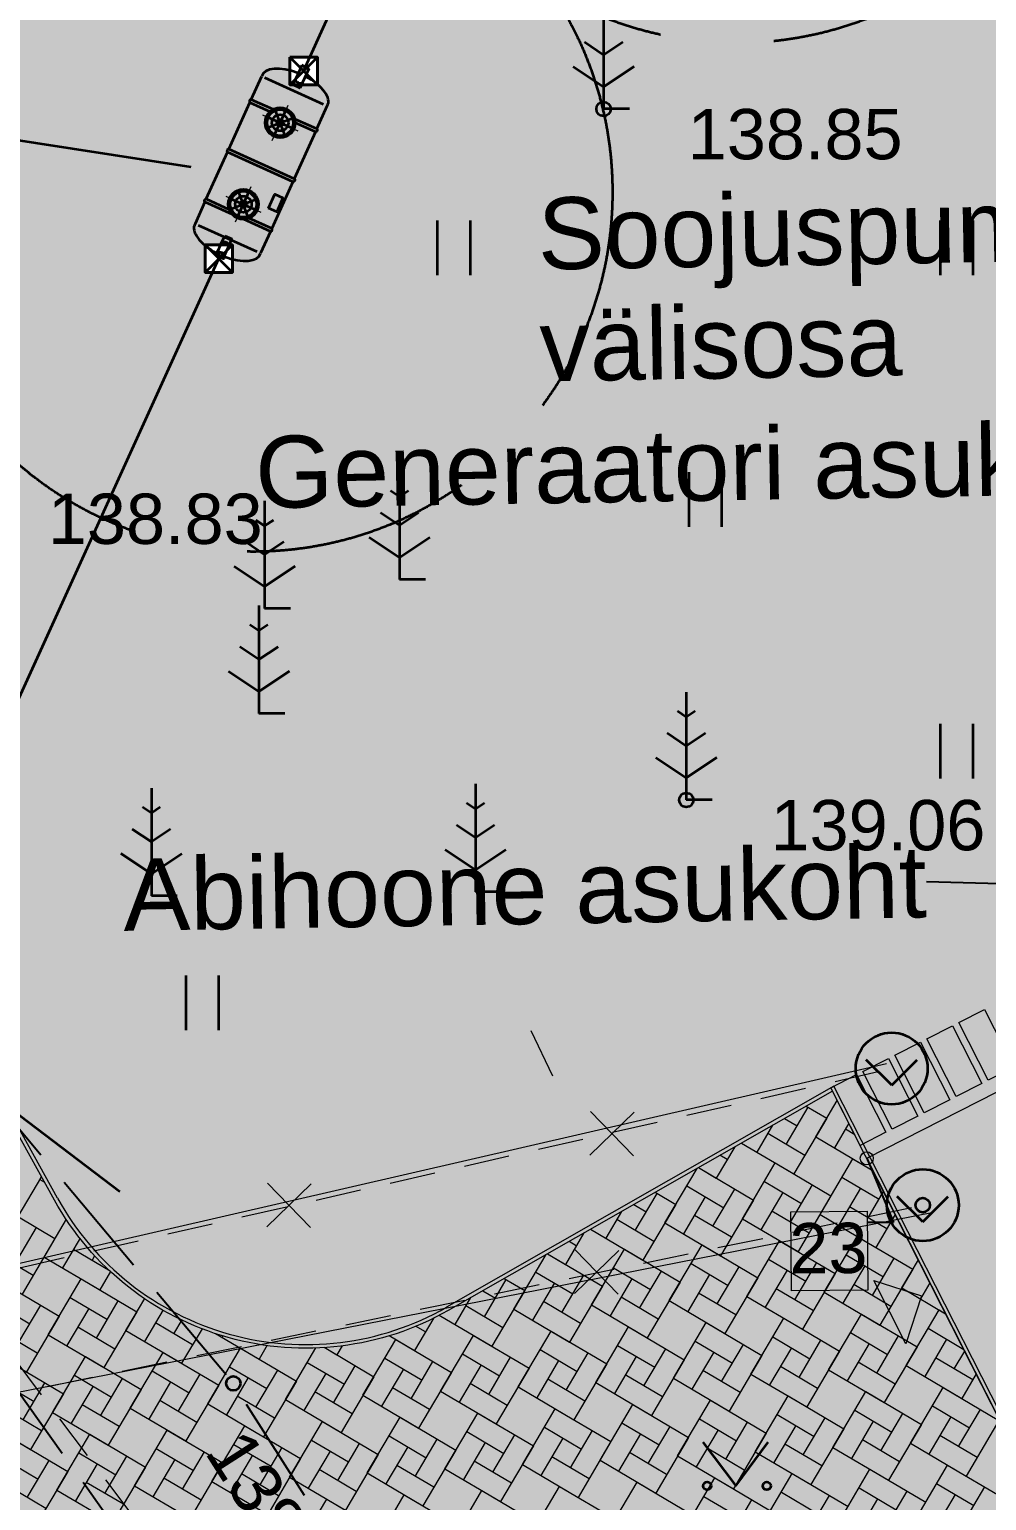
# Model space of a CAD drawing. Header units: millimetres. Extents: x 368386 to 996118, y -334862 to 250838.
# Drawn here: x 785105 to 798427, y -80723 to -60261 of the extents above; entities that cross this region are included whole.
import ezdxf

# ---------------------------------------------------------------- set-up
doc = ezdxf.new("R2010")
doc.units = ezdxf.units.MM
doc.header["$MEASUREMENT"] = 0
for name, pattern in [('CENTER2', [14287.5, 9525, -1587.5, 1587.5, -1587.5]), ('Dashed', [423.333333, 211.666667, -211.666667]), ('HIDDEN', [4762.5, 3175, -1587.5]), ('Long Dashed', [1058.333302, 634.99999, -423.333311]), ('PINNASTEE', [2000, 1500, -500]), ('Wipeout_Contour', [1000, 0, -1000])]:
    doc.linetypes.add(name, pattern=pattern)
for name, color, linetype, lineweight in [('_ASENDIPLAAN_Pen_No__1', 7, 'Continuous', 13), ('New_       asendi fill_Pen_No__1', 7, 'Continuous', 13), ('New_0_Pen_No__1', 7, 'Continuous', 13), ('New_2D Drafting - General_Pen_No__1', 7, 'Continuous', 13), ('New__ASENDIPLAAN_Pen_No__1', 7, 'Continuous', 13), ('New__ASENDIPLAAN_Pen_No__101', 252, 'Continuous', 13), ('New__ASENDIPLAAN_Pen_No__20', 1, 'Continuous', 0), ('New__PRONTEX_TEKST_Pen_No__7', 7, 'Continuous', 35), ('New_ei pindi_Pen_No__7', 7, 'Continuous', 35), ('New_HALJASTUS#1_Pen_No__7', 7, 'Continuous', 35), ('New_KANAL_ELEMENDID_Pen_No__7', 7, 'Continuous', 35), ('New_Kanal_proj1_Pen_No__1', 7, 'Continuous', 13), ('New_Kanal_proj1_Pen_No__36', 34, 'Continuous', 35), ('New_Kanal_proj1_Pen_No__7', 7, 'Continuous', 35), ('New_Kanal_proj_kinnistu_Pen_No__36', 34, 'Continuous', 35), ('New_katkend_Pen_No__7', 7, 'Continuous', 35), ('New_korgus-EH2000#1_Pen_No__1', 7, 'Continuous', 13), ('New_korgus-EH2000#1_Pen_No__7', 7, 'Continuous', 35), ('New_KTRASS_Pen_No__75', 6, 'Continuous', 20), ('New_LIKV_TORUSTIK_Pen_No__1', 7, 'Continuous', 13), ('New_likvideeritav_Pen_No__1', 7, 'Continuous', 13), ('New_PUU_Pen_No__7', 7, 'Continuous', 35), ('New_TORUMP_Pen_No__7', 7, 'Continuous', 35)]:
    doc.layers.add(name, color=color, linetype=linetype, lineweight=lineweight)
for name, color, linetype, lineweight, true_color in [('New_       asendi fill_Pen_No__149', 7, 'Continuous', 25, 0x186722), ('New__ASENDIPLAAN_Pen_No__102', 7, 'Continuous', 13, 0xcccccc), ('New_MPKAABEL_Pen_No__3', 7, 'Continuous', 18, 0xff6600), ('New_TEE#1_Pen_No__162', 7, 'Continuous', 25, 0xaaaaaa)]:
    doc.layers.add(name, color=color, linetype=linetype, lineweight=lineweight, true_color=true_color)
doc.layers.add('New_KANAL_ELEMENDID', color=7, linetype='Continuous')
doc.styles.add('GENERATED_STYLE_1', font='')
doc.styles.get('GENERATED_STYLE_1').set_extended_font_data('Arial')
doc.linetypes.add('Kanal11', pattern='A,0,[1,TRN_PP_AS-4-01_V01_Asendiplaan1.Shx,S=13.492063,R=0,X=0,Y=0],-2650,0', length=2650)
doc.linetypes.add('Ristid', pattern='A,0,[3,TRN_PP_AS-4-01_V01_Asendiplaan1.Shx,S=2000,R=0,X=0,Y=0],-2000,0', length=2000)
doc.dimstyles.new('GENERATED_STYLE__4', dxfattribs={"dimtxt": 0.18, "dimasz": 152, "dimexe": 0.18, "dimexo": 0.0625, "dimgap": 0, "dimtad": 0, "dimtih": 1, "dimtoh": 1, "dimdec": 4, "dimzin": 0, "dimdsep": 46, "dimcen": 0.09, "dimadec": 0, "dimazin": 0, "dimtfac": 1, "dimtdec": 4, "dimtmove": 0, "dimatfit": 3, "dimldrblk": 'ARROWHEAD_0', "dimfxl": 0, "dimtolj": 1, "dimtzin": 0, "dimarcsym": 0})
doc.dimstyles.new('GENERATED_STYLE__6', dxfattribs={"dimtxt": 0.18, "dimasz": 364.8, "dimexe": 0.18, "dimexo": 0.0625, "dimgap": 0, "dimtad": 0, "dimtih": 1, "dimtoh": 1, "dimdec": 4, "dimzin": 0, "dimdsep": 46, "dimcen": 0.09, "dimadec": 0, "dimazin": 0, "dimtfac": 1, "dimtdec": 4, "dimtmove": 0, "dimatfit": 3, "dimldrblk": 'ARROWHEAD_1', "dimfxl": 0, "dimtolj": 1, "dimtzin": 0, "dimarcsym": 0})

# ---------------------------------------------------------------- blocks, each defined once
blk = doc.blocks.new('*X1')
at = {"layer": 'New__ASENDIPLAAN_Pen_No__102', "color": 254, "linetype": 'Continuous', "lineweight": 13, "true_color": 0xcccccc}
for p, q in [((795639, -75769), (795944, -75252)), ((795916, -75236), (796202, -75405)), ((796050, -75663), (796348, -75157)), ((795448, -75503), (795228, -75875)), ((795616, -75407), (795791, -75511)), ((796202, -75405), (795745, -76180)), ((796510, -75474), (796308, -75816)), ((795897, -75922), (795381, -75617)), ((796050, -75663), (796825, -76121)), ((796591, -75634), (796461, -75557)), ((794922, -75803), (794665, -76239)), ((795015, -75750), (795745, -76180)), ((793949, -76862), (794397, -76102)), ((794415, -76092), (794665, -76239)), ((794415, -76092), (795181, -76544)), ((794817, -75981), (794715, -75921)), ((795029, -76803), (795486, -76027)), ((795486, -76027), (796261, -76485)), ((796109, -76743), (796566, -75968)), ((796566, -75968), (796844, -76132)), ((796832, -76108), (796825, -76121)), ((785272, -76217), (784944, -76773)), ((785249, -76256), (785272, -76217)), ((785249, -76256), (785315, -76295)), ((795334, -76286), (795851, -76591)), ((796414, -76227), (796931, -76532)), ((793538, -76968), (793843, -76451)), ((793815, -76434), (794101, -76603)), ((794512, -76498), (794207, -77014)), ((794254, -76345), (794771, -76650)), ((794618, -76908), (794923, -76392)), ((795592, -76438), (795287, -76955)), ((795698, -76849), (796003, -76332)), ((796261, -76485), (795804, -77260)), ((796672, -76379), (796367, -76896)), ((796778, -76790), (796993, -76425)), ((784686, -76620), (785461, -77078)), ((793347, -76702), (793127, -77074)), ((793515, -76606), (793691, -76709)), ((794101, -76603), (793644, -77379)), ((795181, -76544), (794724, -77319)), ((795957, -77002), (795440, -76697)), ((797037, -76942), (796520, -76637)), ((784898, -77442), (785203, -76925)), ((785309, -77336), (785619, -76810)), ((785614, -76819), (785630, -76829)), ((793796, -77120), (793280, -76815)), ((793949, -76862), (794724, -77319)), ((794876, -77061), (794360, -76756)), ((795029, -76803), (795804, -77260)), ((796109, -76743), (796884, -77201)), ((797155, -76742), (796884, -77201)), ((785461, -77078), (785004, -77853)), ((785811, -77074), (785567, -77488)), ((792822, -77001), (792564, -77438)), ((792716, -77179), (792615, -77119)), ((792915, -76948), (793644, -77379)), ((795088, -77883), (795546, -77108)), ((795546, -77108), (796321, -77565)), ((796168, -77823), (796626, -77048)), ((796626, -77048), (797401, -77506)), ((785156, -77594), (784639, -77289)), ((785309, -77336), (786084, -77793)), ((786230, -77531), (785719, -77230)), ((785978, -77382), (786017, -77316)), ((791848, -78060), (792296, -77301)), ((792314, -77291), (792564, -77438)), ((792314, -77291), (793081, -77743)), ((792928, -78001), (793386, -77226)), ((793386, -77226), (794161, -77683)), ((794008, -77942), (794466, -77167)), ((794466, -77167), (795241, -77624)), ((796473, -77307), (796990, -77612)), ((786235, -77536), (786084, -77793)), ((792153, -77544), (792670, -77849)), ((793233, -77484), (793750, -77789)), ((793597, -78048), (793902, -77531)), ((794313, -77425), (794830, -77730)), ((794677, -77988), (794982, -77472)), ((795652, -77518), (795347, -78035)), ((795393, -77366), (795910, -77671)), ((795757, -77929), (796062, -77412)), ((796732, -77459), (796427, -77976)), ((796837, -77870), (797142, -77353)), ((797401, -77506), (796943, -78281)), ((797248, -77764), (797477, -77376)), ((784745, -77700), (785520, -78158)), ((785368, -78416), (785825, -77641)), ((785825, -77641), (786600, -78098)), ((791437, -78166), (791742, -77650)), ((791714, -77633), (792001, -77802)), ((792411, -77696), (792106, -78213)), ((792517, -78107), (792822, -77590)), ((793081, -77743), (792623, -78518)), ((793491, -77637), (793186, -78154)), ((794161, -77683), (793703, -78459)), ((794571, -77578), (794267, -78094)), ((795241, -77624), (794783, -78399)), ((796321, -77565), (795863, -78340)), ((797096, -78022), (796579, -77717)), ((797638, -77693), (797507, -77917)), ((784593, -77958), (785109, -78263)), ((785673, -77899), (786190, -78204)), ((786037, -78463), (786342, -77946)), ((786448, -78357), (786710, -77913)), ((791246, -77900), (791026, -78272)), ((791414, -77804), (791590, -77908)), ((792001, -77802), (791543, -78577)), ((792776, -78259), (792259, -77954)), ((793856, -78200), (793339, -77895)), ((794008, -77942), (794783, -78399)), ((794936, -78141), (794419, -77836)), ((795088, -77883), (795863, -78340)), ((796016, -78082), (795499, -77777)), ((796168, -77823), (796943, -78281)), ((797248, -77764), (797857, -78124)), ((784957, -78522), (785262, -78005)), ((785520, -78158), (785063, -78933)), ((785931, -78052), (785626, -78568)), ((786600, -78098), (786143, -78873)), ((786965, -78070), (786706, -78509)), ((790807, -78143), (791543, -78577)), ((791696, -78319), (791179, -78014)), ((791848, -78060), (792623, -78518)), ((792928, -78001), (793703, -78459)), ((796228, -78903), (796685, -78128)), ((796685, -78128), (797460, -78586)), ((797308, -78844), (797765, -78069)), ((797765, -78069), (797857, -78124)), ((785215, -78674), (784699, -78369)), ((786295, -78615), (785779, -78310)), ((786448, -78357), (787223, -78814)), ((787375, -78556), (786859, -78251)), ((787117, -78403), (787231, -78211)), ((787507, -78333), (787223, -78814)), ((790732, -78180), (790463, -78636)), ((790616, -78378), (790478, -78297)), ((791907, -79140), (792365, -78365)), ((792365, -78365), (793140, -78823)), ((792987, -79081), (793445, -78306)), ((793445, -78306), (794220, -78764)), ((794067, -79022), (794525, -78247)), ((794525, -78247), (795300, -78704)), ((795147, -78963), (795605, -78188)), ((795605, -78188), (796380, -78645)), ((797613, -78327), (798111, -78621)), ((785368, -78416), (786143, -78873)), ((787697, -78397), (788303, -78755)), ((787798, -78431), (787786, -78450)), ((788416, -78563), (788303, -78755)), ((789456, -78571), (789383, -78696)), ((789747, -79259), (790205, -78484)), ((790111, -78428), (790463, -78636)), ((790205, -78484), (790980, -78941)), ((790827, -79200), (791285, -78425)), ((791285, -78425), (792060, -78882)), ((793292, -78564), (793809, -78869)), ((794372, -78505), (794889, -78810)), ((794737, -79068), (795042, -78552)), ((795452, -78446), (795969, -78751)), ((795817, -79009), (796122, -78493)), ((796791, -78539), (796486, -79056)), ((796532, -78387), (797049, -78692)), ((796897, -78950), (797202, -78433)), ((797871, -78480), (797566, -78997)), ((784805, -78780), (785580, -79238)), ((785427, -79496), (785885, -78721)), ((785885, -78721), (786660, -79178)), ((786507, -79437), (786965, -78662)), ((786965, -78662), (787740, -79119)), ((787587, -79377), (788045, -78602)), ((788045, -78602), (788820, -79060)), ((788667, -79318), (789091, -78600)), ((789206, -78591), (789383, -78696)), ((789206, -78591), (789900, -79001)), ((790052, -78742), (790569, -79047)), ((791132, -78683), (791649, -78988)), ((791497, -79246), (791801, -78730)), ((792471, -78776), (792166, -79293)), ((792212, -78624), (792729, -78929)), ((792577, -79187), (792882, -78670)), ((793551, -78717), (793246, -79234)), ((793657, -79128), (793962, -78611)), ((794220, -78764), (793762, -79539)), ((794631, -78658), (794326, -79174)), ((795300, -78704), (794843, -79479)), ((795711, -78598), (795406, -79115)), ((796380, -78645), (795923, -79420)), ((797460, -78586), (797003, -79361)), ((798235, -79043), (797718, -78738)), ((797977, -78891), (798122, -78644)), ((785732, -78979), (786249, -79284)), ((786812, -78920), (787329, -79225)), ((787176, -79483), (787481, -78967)), ((787892, -78861), (788409, -79166)), ((788256, -79424), (788561, -78907)), ((789231, -78954), (788926, -79471)), ((788972, -78801), (789489, -79106)), ((789336, -79365), (789641, -78848)), ((790311, -78895), (790006, -79411)), ((790416, -79306), (790721, -78789)), ((790980, -78941), (790522, -79716)), ((791391, -78835), (791086, -79352)), ((792060, -78882), (791602, -79657)), ((793140, -78823), (792682, -79598)), ((793915, -79280), (793398, -78975)), ((794995, -79221), (794478, -78916)), ((795147, -78963), (795923, -79420)), ((796075, -79162), (795558, -78857)), ((796228, -78903), (797003, -79361)), ((797155, -79102), (796638, -78797)), ((797308, -78844), (798083, -79302)), ((798283, -78961), (798083, -79302)), ((784652, -79038), (785169, -79343)), ((785016, -79602), (785321, -79085)), ((785990, -79132), (785685, -79648)), ((786096, -79543), (786401, -79026)), ((786660, -79178), (786202, -79953)), ((787070, -79072), (786766, -79589)), ((787740, -79119), (787282, -79894)), ((788151, -79013), (787846, -79530)), ((788820, -79060), (788362, -79835)), ((789900, -79001), (789442, -79776)), ((790675, -79458), (790158, -79153)), ((791755, -79399), (791238, -79094)), ((791907, -79140), (792682, -79598)), ((792835, -79339), (792318, -79035)), ((792987, -79081), (793762, -79539)), ((794067, -79022), (794843, -79479)), ((797367, -79924), (797824, -79149)), ((797824, -79149), (798599, -79607)), ((785580, -79238), (785122, -80013)), ((786355, -79695), (785838, -79390)), ((787435, -79636), (786918, -79331)), ((787587, -79377), (788362, -79835)), ((788515, -79577), (787998, -79272)), ((788667, -79318), (789442, -79776)), ((789595, -79517), (789078, -79212)), ((789747, -79259), (790522, -79716)), ((790827, -79200), (791602, -79657)), ((793047, -80161), (793504, -79386)), ((793504, -79386), (794279, -79844)), ((794127, -80102), (794584, -79327)), ((794584, -79327), (795359, -79784)), ((795207, -80043), (795664, -79268)), ((795664, -79268), (796439, -79725)), ((796287, -79983), (796744, -79208)), ((796744, -79208), (797519, -79666)), ((784347, -79555), (785122, -80013)), ((785275, -79754), (784758, -79449)), ((785427, -79496), (786202, -79953)), ((786507, -79437), (787282, -79894)), ((789807, -80339), (790264, -79564)), ((790264, -79564), (791039, -80021)), ((790887, -80280), (791344, -79505)), ((791344, -79505), (792119, -79962)), ((791967, -80220), (792424, -79445)), ((792424, -79445), (793199, -79903)), ((794432, -79585), (794948, -79890)), ((795512, -79526), (796028, -79831)), ((795876, -80089), (796181, -79573)), ((796592, -79467), (797108, -79772)), ((796956, -80030), (797261, -79513)), ((797930, -79560), (797625, -80077)), ((797672, -79407), (798188, -79712)), ((798036, -79971), (798341, -79454)), ((785486, -80576), (785944, -79801)), ((785944, -79801), (786719, -80258)), ((786566, -80517), (787024, -79742)), ((787024, -79742), (787799, -80199)), ((787646, -80457), (788104, -79682)), ((788104, -79682), (788879, -80140)), ((788726, -80398), (789184, -79623)), ((789184, -79623), (789959, -80081)), ((791192, -79763), (791708, -80068)), ((792272, -79704), (792788, -80009)), ((792636, -80267), (792941, -79750)), ((793610, -79797), (793305, -80314)), ((793352, -79644), (793868, -79949)), ((793716, -80208), (794021, -79691)), ((794690, -79738), (794385, -80254)), ((794796, -80149), (795101, -79632)), ((795359, -79784), (794902, -80559)), ((795770, -79678), (795465, -80195)), ((796439, -79725), (795982, -80500)), ((796850, -79619), (796545, -80136)), ((797519, -79666), (797062, -80441)), ((798599, -79607), (798142, -80382)), ((784864, -79860), (785639, -80318)), ((786871, -80000), (787388, -80305)), ((787951, -79941), (788468, -80246)), ((788316, -80504), (788621, -79987)), ((789031, -79881), (789548, -80186)), ((789396, -80445), (789701, -79928)), ((790370, -79975), (790065, -80491)), ((790111, -79822), (790628, -80127)), ((790476, -80386), (790781, -79869)), ((791450, -79915), (791145, -80432)), ((791556, -80326), (791861, -79810)), ((792119, -79962), (791662, -80737)), ((792530, -79856), (792225, -80373)), ((793199, -79903), (792742, -80678)), ((794279, -79844), (793822, -80619)), ((795054, -80301), (794538, -79996)), ((796134, -80242), (795618, -79937)), ((796287, -79983), (797062, -80441)), ((797214, -80182), (796698, -79878)), ((797367, -79924), (798142, -80382)), ((798294, -80123), (797778, -79818)), ((784711, -80119), (785228, -80423)), ((785076, -80682), (785380, -80165)), ((786050, -80212), (785745, -80728)), ((785791, -80059), (786308, -80364)), ((786156, -80623), (786461, -80106)), ((787130, -80152), (786825, -80669)), ((787236, -80563), (787541, -80047)), ((787799, -80199), (787341, -80974)), ((788210, -80093), (787905, -80610)), ((788879, -80140), (788422, -80915)), ((789290, -80034), (788985, -80551)), ((789959, -80081), (789502, -80856)), ((791039, -80021), (790582, -80796)), ((791814, -80479), (791297, -80174)), ((792894, -80420), (792377, -80115)), ((793047, -80161), (793822, -80619)), ((793974, -80360), (793457, -80055)), ((794127, -80102), (794902, -80559)), ((795207, -80043), (795982, -80500)), ((785639, -80318), (785181, -81093)), ((786719, -80258), (786261, -81033)), ((787494, -80716), (786977, -80411)), ((788574, -80657), (788057, -80352)), ((788726, -80398), (789502, -80856)), ((789654, -80597), (789137, -80292)), ((789807, -80339), (790582, -80796)), ((790734, -80538), (790217, -80233)), ((790887, -80280), (791662, -80737)), ((791967, -80220), (792742, -80678)), ((794186, -81182), (794643, -80407)), ((794643, -80407), (795418, -80864)), ((795266, -81123), (795723, -80348)), ((795723, -80348), (796499, -80805)), ((796346, -81063), (796803, -80288)), ((796803, -80288), (797579, -80746)), ((797426, -81004), (797884, -80229)), ((797884, -80229), (798659, -80687)), ((785334, -80834), (784817, -80529)), ((785486, -80576), (786261, -81033)), ((786414, -80775), (785897, -80470)), ((786566, -80517), (787341, -80974)), ((787646, -80457), (788422, -80915)), ((790946, -81360), (791403, -80585)), ((791403, -80585), (792178, -81042)), ((792026, -81300), (792483, -80525)), ((792483, -80525), (793258, -80983)), ((793106, -81241), (793563, -80466)), ((793563, -80466), (794338, -80924)), ((795571, -80606), (796088, -80911)), ((796651, -80547), (797168, -80852)), ((797015, -81110), (797320, -80593)), ((797731, -80487), (798248, -80792)), ((798095, -81051), (798400, -80534)), ((788786, -81478), (789243, -80703)), ((789243, -80703), (790018, -81161)), ((789866, -81419), (790323, -80644)), ((790323, -80644), (791098, -81101)), ((794491, -80665), (795008, -80970)), ((794855, -81229), (795160, -80712)), ((795935, -81169), (796240, -80653)), ((796909, -80699), (796604, -81216)), ((797989, -80640), (797684, -81157))]:
    blk.add_line(p, q, dxfattribs=at)
blk = doc.blocks.new('ARROWHEAD_0')
at = {"color": 0, "linetype": 'Continuous', "lineweight": 0}
for p, q in [((0, 0), (-1, 0)), ((0, -0.5), (0, 0.5))]:
    blk.add_line(p, q, dxfattribs=at)
blk = doc.blocks.new('ARROWHEAD_1')
at = {"color": 0, "linetype": 'Continuous', "lineweight": 0}
blk.add_line((0, 0), (-1, 0), dxfattribs=at)
blk.add_circle((0, 0), 0.25, dxfattribs=at)

msp = doc.modelspace()

# ---------------------------------------------------------------- hatches: boundary and pattern name
at = {"layer": 'New_       asendi fill_Pen_No__149', "linetype": 'Continuous', "lineweight": 0, "true_color": 0x061908}
h = msp.add_hatch(color=98, dxfattribs=at)
h.paths.add_polyline_path([(802345.63, -38322.05), (677945.63, -100972.05), (697685.63, -113562.05), (725141.88, -157386.04), (747105.63, -214022.05), (773035.63, -233162.05), (849485.63, -225922.05), (847735.63, -145332.05)])
h.paths.add_polyline_path([(757638.71, -147399.28, -0.00065641), (757597.25, -147430.15)], flags=0)
h.paths.add_polyline_path([(781623.18, -112523.26, 0.05995559), (781750.4, -112778.31, 0.78516634), (783932.82, -111999.14, 0.05995559), (783869.75, -111721.19, 1)], flags=0)
at = {"layer": 'New__ASENDIPLAAN_Pen_No__101', "linetype": 'Continuous', "lineweight": 13}
msp.add_hatch(color=252, dxfattribs=at).paths.add_polyline_path([(800908.2, -73851.76), (803925.9, -79784.37), (799775.93, -81895.31), (796758.23, -75962.71)])
at = {"layer": 'New__ASENDIPLAAN_Pen_No__20', "linetype": 'Continuous', "lineweight": 0, "true_color": 0xd91a1a}
msp.add_hatch(color=22, dxfattribs=at).paths.add_polyline_path([(796855.44, -77660.06), (797522.25, -77877.23), (797305.09, -78544.05)])
at = {"layer": 'New__PRONTEX_TEKST_Pen_No__7', "linetype": 'Continuous', "lineweight": 35}
for points in [[(787375.85, -62051.7), (788098.09, -62289.39), (787337.8, -62298.79)], [(786437.63, -76326.91), (786959.81, -76879.59), (786286.61, -76526.14)]]:
    msp.add_hatch(color=7, dxfattribs=at).paths.add_polyline_path(points)

# ---------------------------------------------------------------- linework, layer by layer
at = {"layer": '_ASENDIPLAAN_Pen_No__1', "color": 7, "linetype": 'Continuous', "lineweight": 13, "flags": 128}
msp.add_lwpolyline([(795701.77, -76705.13), (796764.13, -76696.58), (796772.99, -77796.54), (795710.62, -77805.1)], close=True, dxfattribs=at)
at = {"layer": 'New_       asendi fill_Pen_No__1', "color": 7, "linetype": 'Continuous', "lineweight": 13, "flags": 128}
for points in [[(798397.55, -73891.95), (798805.67, -74694.28), (798449.14, -74875.64), (798041.03, -74073.31)], [(797951.9, -74118.65), (798360.01, -74920.98), (798003.49, -75102.33), (797595.37, -74300)], [(797506.24, -74345.34), (797914.35, -75147.67), (797557.83, -75329.02), (797149.71, -74526.69)], [(797060.58, -74572.03), (797468.7, -75374.36), (797112.17, -75555.71), (796704.05, -74753.38)], [(796614.92, -74798.72), (797023.04, -75601.05), (796666.51, -75782.4), (796258.39, -74980.07)]]:
    msp.add_lwpolyline(points, close=True, dxfattribs=at)
at = {"layer": 'New_2D Drafting - General_Pen_No__1', "color": 7, "linetype": 'Continuous', "lineweight": 13}
for p, q in [((792391.16, -74821.32), (792088.62, -74190.08)), ((785496.51, -76518.77), (784334.89, -74422.77)), ((796302.96, -74957.4), (790908.84, -78034.93)), ((797845.57, -77990.07), (796302.96, -74957.4)), ((800375.45, -82968.9), (797845.57, -77990.07))]:
    msp.add_line(p, q, dxfattribs=at)
msp.add_arc((788951.4, -74604.05), 3950, 208.995488, 299.706203, dxfattribs=at)
at = {"layer": 'New__ASENDIPLAAN_Pen_No__1', "color": 7, "linetype": 'Continuous', "lineweight": 13, "flags": 128}
for points in [[(800908.2, -73851.76), (803925.9, -79784.37), (799775.93, -81895.31), (796758.23, -75962.71)], [(796855.44, -77660.06), (797522.25, -77877.23), (797305.09, -78544.05)]]:
    msp.add_lwpolyline(points, close=True, dxfattribs=at)
msp.add_lwpolyline([(781155.34, -76138.33, -0.23717561), (781233.18, -78831.74), (779484.98, -82575.64), (781568.63, -83548.59), (782493.76, -83979.64), (787931.25, -86523.11), (786286.87, -90052.38), (787149.87, -90454.48), (800310.37, -82945.97), (797801, -78012.73), (796282.18, -75026.83), (790933.61, -78078.36, -0.41785139), (785452.77, -76543.01), (784291.15, -74447)], format="xyb", close=True, dxfattribs=at)
at = {"layer": 'New__PRONTEX_TEKST_Pen_No__7', "color": 7, "linetype": 'Continuous', "lineweight": 35}
for p, q in [((787356.82, -62175.24), (781064.16, -61206.22)), ((786362.12, -76426.53), (774261.81, -67254.22))]:
    msp.add_line(p, q, dxfattribs=at)
at = {"layer": 'New_ei pindi_Pen_No__7', "color": 7, "linetype": 'HIDDEN', "lineweight": 35}
msp.add_arc((794955.13, -55445.46), 5000, 221.306317, 311.306959, dxfattribs=at)
at = {"layer": 'New_HALJASTUS#1_Pen_No__7', "color": 7, "linetype": 'Continuous', "lineweight": 35}
for p, q in [((790782.1, -62919.49), (790782.1, -63680.61)), ((791237.15, -62919.49), (791237.15, -63680.61)), ((797782.1, -62919.49), (797782.1, -63680.61)), ((798237.15, -62919.49), (798237.15, -63680.61)), ((794282.1, -66419.49), (794282.1, -67180.61)), ((794737.15, -66419.49), (794737.15, -67180.61)), ((797782.1, -69919.49), (797782.1, -70680.61)), ((798237.15, -69919.49), (798237.15, -70680.61)), ((787282.1, -73419.49), (787282.1, -74180.61)), ((787737.15, -73419.49), (787737.15, -74180.61)), ((794475.47, -79912.43), (794938.88, -80519.13)), ((794938.88, -80519.13), (795384.46, -79912.43))]:
    msp.add_line(p, q, dxfattribs=at)
for centre in [(794537.86, -80519.13), (795366.64, -80519.13)]:
    msp.add_circle(centre, 55.01, dxfattribs=at)
at = {"layer": 'New_Kanal_proj1_Pen_No__1', "color": 7, "linetype": 'CENTER2', "lineweight": 13}
for p, q in [((788484.27, -61803.44), (788705.89, -61312.95)), ((788349.84, -61447.39), (788840.33, -61669)), ((787837.52, -62581.29), (788328, -62802.91)), ((787971.95, -62937.34), (788193.57, -62446.86))]:
    msp.add_line(p, q, dxfattribs=at)
at = {"layer": 'New_Kanal_proj1_Pen_No__36', "color": 34, "linetype": 'Kanal11', "lineweight": 35}
for p, q in [((788508.7, -61749.39), (788681.47, -61367.01)), ((788403.89, -61471.81), (788786.27, -61644.58)), ((788425.05, -61622.4), (788765.11, -61494)), ((788659.28, -61728.22), (788530.88, -61388.17)), ((787891.57, -62605.72), (788273.95, -62778.48)), ((787996.38, -62883.29), (788169.14, -62500.91)), ((788146.96, -62862.13), (788018.56, -62522.07)), ((787912.73, -62756.3), (788252.79, -62627.9))]:
    msp.add_line(p, q, dxfattribs=at)
for centre, radius in [((788595.08, -61558.2), 209.8), ((788595.08, -61558.2), 181.74), ((788595.08, -61558.2), 113.92), ((788595.08, -61558.2), 46.11), ((788082.76, -62692.1), 209.8), ((788082.76, -62692.1), 181.74), ((788082.76, -62692.1), 113.92), ((788082.76, -62692.1), 46.11)]:
    msp.add_circle(centre, radius, dxfattribs=at)
at = {"layer": 'New_Kanal_proj1_Pen_No__7', "color": 7, "linetype": 'Kanal11', "lineweight": 35}
for p, q in [((788193.05, -61233.64), (788338.09, -60912.64)), ((788174.53, -61274.65), (788451.9, -61399.97)), ((788193.05, -61233.64), (788498.82, -61371.79)), ((789104.36, -61645.38), (789249.39, -61324.38)), ((789104.36, -61645.38), (788798.6, -61507.23)), ((789085.83, -61686.39), (788804.88, -61559.45)), ((788772.87, -62379.06), (787861.56, -61967.31)), ((788791.39, -62338.05), (787880.09, -61926.31)), ((787548.51, -62660.18), (787411.67, -62963.06)), ((787548.54, -62660.19), (787924.82, -62830.2)), ((787567.04, -62619.17), (787885.29, -62762.96)), ((788459.82, -63071.92), (788083.51, -62901.9)), ((788478.34, -63030.91), (788160.1, -62887.13)), ((788459.82, -63071.92), (788322.97, -63374.81))]:
    msp.add_line(p, q, dxfattribs=at)
for points in [[(787880.09, -61926.31), (788174.53, -61274.65)], [(789085.83, -61686.39), (788791.39, -62338.05)], [(787567.04, -62619.17), (787861.56, -61967.31)], [(788772.87, -62379.06), (788478.34, -63030.91)]]:
    msp.add_lwpolyline(points, dxfattribs=at)
for points in [[(788193.05, -61233.64, 0.13988915), (788187.51, -61232.82, 0.10711811), (788180.68, -61235.28, 0.07981249), (788174.91, -61240.31, 0.06745904), (788170.12, -61247.97, 0.06745904), (788167.54, -61256.62, 0.07981249), (788167.57, -61264.27, 0.10711811), (788170.25, -61271.02, 0.13988915), (788174.53, -61274.65)], [(789104.36, -61645.38, -0.13988915), (789108.64, -61649, -0.10711811), (789111.31, -61655.75, -0.07981249), (789111.34, -61663.4, -0.06745904), (789108.76, -61672.06, -0.06745904), (789103.97, -61679.72, -0.07981249), (789098.21, -61684.75, -0.10711811), (789091.37, -61687.21, -0.13988915), (789085.83, -61686.39)], [(787880.09, -61926.31, 0.13988915), (787874.55, -61925.49, 0.10711811), (787867.71, -61927.94, 0.07981249), (787861.95, -61932.98, 0.06745904), (787857.16, -61940.63, 0.06745904), (787854.58, -61949.29, 0.07981249), (787854.61, -61956.94, 0.10711811), (787857.29, -61963.69, 0.13988915), (787861.56, -61967.31)], [(788791.39, -62338.05, -0.13988915), (788795.67, -62341.67, -0.10711811), (788798.35, -62348.42, -0.07981249), (788798.38, -62356.07, -0.06745904), (788795.8, -62364.73, -0.06745904), (788791.01, -62372.39, -0.07981249), (788785.24, -62377.42, -0.10711811), (788778.41, -62379.88, -0.13988915), (788772.87, -62379.06)], [(787548.51, -62660.18, -0.13988915), (787544.24, -62656.56, -0.10711811), (787541.56, -62649.81, -0.07981249), (787541.53, -62642.16, -0.06745904), (787544.11, -62633.5, -0.06745904), (787548.9, -62625.84, -0.07981249), (787554.66, -62620.81, -0.10711811), (787561.5, -62618.35, -0.13988915), (787567.04, -62619.17)], [(788459.82, -63071.92, 0.13988915), (788465.36, -63072.74, 0.10711811), (788472.2, -63070.28, 0.07981249), (788477.96, -63065.25, 0.06745904), (788482.75, -63057.6, 0.06745904), (788485.33, -63048.94, 0.07981249), (788485.3, -63041.29, 0.10711811), (788482.62, -63034.54, 0.13988915), (788478.34, -63030.91)]]:
    msp.add_lwpolyline(points, format="xyb", dxfattribs=at)
msp.add_lwpolyline([(788433.92, -62744.52), (788520.38, -62553.15), (788633.12, -62604.08), (788546.65, -62795.46)], close=True, dxfattribs=at)
at = {"layer": 'New_katkend_Pen_No__7', "color": 7, "linetype": 'Dashed', "lineweight": 35}
msp.add_line((787823.34, -63132.69), (787826.51, -63130.41), dxfattribs=at)
at = {"layer": 'New_korgus-EH2000#1_Pen_No__7', "color": 7, "linetype": 'Continuous', "lineweight": 35}
for centre in [(793095.63, -61367.05), (794247.63, -70978.05), (797538.63, -76614.05), (787942.63, -79094.05)]:
    msp.add_circle(centre, 100, dxfattribs=at)
at = {"layer": 'New_KTRASS_Pen_No__75', "color": 6, "linetype": 'Long Dashed', "lineweight": 20, "flags": 128}
for points in [[(781913.19, -78182.8), (780179.63, -80209.05), (781913.19, -78182.8), (797105.63, -74713.05)], [(780179.63, -80209.05), (797538.63, -76614.05)]]:
    msp.add_lwpolyline(points, dxfattribs=at)
at = {"layer": 'New_LIKV_TORUSTIK_Pen_No__1', "color": 7, "linetype": 'Ristid', "lineweight": 13}
for points in [[(773450.74, -87083.4), (780279.64, -80082.04), (781985.66, -78107.09), (797035.92, -74643.42)], [(797685.99, -76715.2), (780221.76, -80148.58)]]:
    msp.add_lwpolyline(points, dxfattribs=at)
at = {"layer": 'New_likvideeritav_Pen_No__1', "color": 7, "linetype": 'Continuous', "lineweight": 13, "flags": 128}
for points in [[(793522.4, -75319.01), (792905.82, -75916.91)], [(793513.06, -75926.25), (792915.16, -75309.67)], [(789027.43, -76317.89), (788410.85, -76915.79)], [(789018.1, -76925.13), (788420.19, -76308.55)], [(793308.36, -77245.42), (792691.77, -77843.33)], [(793299.02, -77852.67), (792701.11, -77236.08)]]:
    msp.add_lwpolyline(points, dxfattribs=at)
at = {"layer": 'New_PUU_Pen_No__7', "color": 7, "linetype": 'Continuous', "lineweight": 35}
for p, q in [((793095.63, -59867.05), (793095.63, -61367.05)), ((793095.63, -60617.05), (792829.02, -60439.31)), ((793362.24, -60439.31), (793095.63, -60617.05)), ((792671.36, -60777.7), (793095.63, -61060.55)), ((793095.63, -61060.55), (793519.89, -60777.7)), ((793455.63, -61367.05), (793095.63, -61367.05)), ((790255.63, -66412.05), (790255.63, -67912.05)), ((790255.63, -66762.05), (790131.21, -66679.11)), ((790380.04, -66679.11), (790255.63, -66762.05)), ((788378.63, -66817.05), (788378.63, -68317.05)), ((788378.63, -67167.05), (788254.21, -67084.11)), ((788503.04, -67084.11), (788378.63, -67167.05)), ((790255.63, -67162.05), (789989.02, -66984.31)), ((790522.24, -66984.31), (790255.63, -67162.05)), ((788378.63, -67567.05), (788112.02, -67389.31)), ((788645.24, -67389.31), (788378.63, -67567.05)), ((789831.36, -67322.7), (790255.63, -67605.55)), ((790255.63, -67605.55), (790679.89, -67322.7)), ((787954.36, -67727.7), (788378.63, -68010.55)), ((788378.63, -68010.55), (788802.89, -67727.7)), ((790615.63, -67912.05), (790255.63, -67912.05)), ((788298.63, -68275.05), (788298.63, -69775.05)), ((788738.63, -68317.05), (788378.63, -68317.05)), ((788298.63, -68625.05), (788174.21, -68542.11)), ((788423.04, -68542.11), (788298.63, -68625.05)), ((788298.63, -69025.05), (788032.02, -68847.31)), ((788565.24, -68847.31), (788298.63, -69025.05)), ((787874.36, -69185.7), (788298.63, -69468.55)), ((788298.63, -69468.55), (788722.89, -69185.7)), ((794247.63, -69478.05), (794247.63, -70978.05)), ((788658.63, -69775.05), (788298.63, -69775.05)), ((794247.63, -69828.05), (794123.21, -69745.11)), ((794372.04, -69745.11), (794247.63, -69828.05)), ((794247.63, -70228.05), (793981.02, -70050.31)), ((794514.24, -70050.31), (794247.63, -70228.05)), ((793823.36, -70388.7), (794247.63, -70671.55)), ((794247.63, -70671.55), (794671.89, -70388.7)), ((791313.63, -70756.05), (791313.63, -72256.05)), ((786802.63, -70812.05), (786802.63, -72312.05)), ((794607.63, -70978.05), (794247.63, -70978.05)), ((786802.63, -71162.05), (786678.21, -71079.11)), ((786927.04, -71079.11), (786802.63, -71162.05)), ((791313.63, -71106.05), (791189.21, -71023.11)), ((791438.04, -71023.11), (791313.63, -71106.05)), ((786802.63, -71562.05), (786536.02, -71384.31)), ((787069.24, -71384.31), (786802.63, -71562.05)), ((791313.63, -71506.05), (791047.02, -71328.31)), ((791580.24, -71328.31), (791313.63, -71506.05)), ((786378.36, -71722.7), (786802.63, -72005.55)), ((786802.63, -72005.55), (787226.89, -71722.7)), ((790889.36, -71666.7), (791313.63, -71949.55)), ((791313.63, -71949.55), (791737.89, -71666.7)), ((787162.63, -72312.05), (786802.63, -72312.05)), ((791673.63, -72256.05), (791313.63, -72256.05))]:
    msp.add_line(p, q, dxfattribs=at)
at = {"layer": 'New_TORUMP_Pen_No__7', "color": 7, "linetype": 'Continuous', "lineweight": 35}
for p, q in [((797105.63, -74945.89), (796750.63, -74590.89)), ((797105.63, -74945.89), (797460.63, -74590.89)), ((797538.63, -76846.89), (797183.63, -76491.89)), ((797538.63, -76846.89), (797893.63, -76491.89))]:
    msp.add_line(p, q, dxfattribs=at)
for centre in [(797105.63, -74713.05), (797538.63, -76614.05)]:
    msp.add_circle(centre, 500, dxfattribs=at)

# ---------------------------------------------------------------- block references
at = {"layer": 'New__ASENDIPLAAN_Pen_No__102', "color": 254, "linetype": 'Continuous', "lineweight": 13, "true_color": 0xcccccc}
msp.add_blockref('*X1', (0, 0), dxfattribs=at)

# ---------------------------------------------------------------- texts
at = {"layer": '_ASENDIPLAAN_Pen_No__1', "color": 7, "linetype": 'Continuous', "lineweight": 13, "insert": (796765.42, -76856.57), "char_height": 700, "attachment_point": 3, "rotation": 0.461195, "style": 'GENERATED_STYLE_1'}
msp.add_mtext('\\A1;{\\pqr;\\fArial|b0|i0|c0|p34;2\\fArial|b0|i0|c0|p34;3}', dxfattribs=at)
at = {"layer": 'New_0_Pen_No__1', "color": 7, "linetype": 'Continuous', "lineweight": 13, "insert": (792191.9, -63886.63), "char_height": 1000, "width": 8625.9968, "attachment_point": 4, "rotation": 0.965433, "line_spacing_factor": 0.93321, "style": 'GENERATED_STYLE_1'}
msp.add_mtext('\\A1;{\\pql;\\fArial|b0|i0|c0|p34;Soojuspumba välisosa}', dxfattribs=at)
at = {"layer": 'New__ASENDIPLAAN_Pen_No__1', "color": 7, "linetype": 'Continuous', "lineweight": 13, "char_height": 1000, "attachment_point": 6, "rotation": 0.965433, "style": 'GENERATED_STYLE_1'}
for s, insert in [('\\A1;{\\pqr;\\fArial|b0|i0|c0|p34;Generaatori\\fArial|b0|i0|c0|p34; asukoht}', (800901.93, -66213.81)), ('\\A1;{\\pqr;\\fArial|b0|i0|c0|p34;A\\fArial|b0|i0|c0|p34;bihoone asukoht}', (797592.15, -72118.11))]:
    msp.add_mtext(s, dxfattribs=dict(at, insert=insert))
at = {"layer": 'New_korgus-EH2000#1_Pen_No__1', "color": 7, "linetype": 'Continuous', "lineweight": 13, "char_height": 700, "attachment_point": 1, "style": 'GENERATED_STYLE_1'}
for s, insert in [('\\A1;{\\pql;\\fArial|b0|i0|c0|p34; 138.85 }', (793995.63, -61367.05)), ('\\A1;{\\pql;\\fArial|b0|i0|c0|p34; 138.83 }', (785089.63, -66717.05)), ('\\A1;{\\pql;\\fArial|b0|i0|c0|p34; 139.06 }', (795147.63, -70978.05))]:
    msp.add_mtext(s, dxfattribs=dict(at, insert=insert))
at = {"layer": 'New_korgus-EH2000#1_Pen_No__1', "color": 7, "linetype": 'Continuous', "lineweight": 13, "insert": (787976.8, -79440.21), "char_height": 700, "attachment_point": 1, "rotation": 302.59833, "style": 'GENERATED_STYLE_1'}
msp.add_mtext('\\A1;{\\pql;\\fArial|b0|i0|c0|p34; 138.62 }', dxfattribs=at)

# ---------------------------------------------------------------- leaders
at = {"layer": '_ASENDIPLAAN_Pen_No__1', "color": 7, "linetype": 'Continuous', "lineweight": 13, "annotation_type": 0, "has_hookline": 1, "hookline_direction": 1, "text_width": 1013.6, "horizontal_direction": (0.999968, 0.008049, 0)}
msp.add_leader([(796758.23, -75962.71), (797130.21, -76853.64), (796765.42, -76856.57)], dimstyle='GENERATED_STYLE__6', dxfattribs=at)
at = {"layer": 'New_0_Pen_No__1', "color": 7, "linetype": 'Continuous', "lineweight": 13, "annotation_type": 0, "has_hookline": 1, "hookline_direction": 1, "text_width": 8411, "horizontal_direction": (0.999858, 0.016849, 0)}
msp.add_leader([(803011.05, -76221.32), (802801.01, -63757.12), (800816.67, -63741.29)], dimstyle='GENERATED_STYLE__4', dxfattribs=at)
at = {"layer": 'New__ASENDIPLAAN_Pen_No__1', "color": 7, "linetype": 'Continuous', "lineweight": 13, "annotation_type": 0, "has_hookline": 1, "hookline_direction": 1, "horizontal_direction": (0.999858, 0.016849, 0)}
for points, text_width in [([(802023.11, -73396.84), (801902.61, -66245.87), (800901.93, -66213.81)], 12562), ([(798914.27, -75804.12), (798782.99, -72147.31), (797592.15, -72118.11)], 11164.61)]:
    msp.add_leader(points, dimstyle='GENERATED_STYLE__4', dxfattribs=dict(at, text_width=text_width))

# ---------------------------------------------------------------- next in the draw order: wipeouts: each hides what was drawn before it
at = {"color": 254, "linetype": 'Wipeout_Contour', "lineweight": 0, "ltscale": 3165055.026214779}
msp.add_wipeout([(788729.57, -60648.06), (788729.57, -61031.52), (789113.03, -61031.52), (789113.03, -60648.06)], dxfattribs=at).dxf.layer = 'New_KANAL_ELEMENDID'
at = {"color": 254, "linetype": 'Wipeout_Contour', "lineweight": 0, "ltscale": 3161167.988019905}
msp.add_wipeout([(787549.14, -63256.89), (787549.14, -63640.35), (787932.6, -63640.35), (787932.6, -63256.89)], dxfattribs=at).dxf.layer = 'New_KANAL_ELEMENDID'

# ---------------------------------------------------------------- next in the draw order: linework, layer by layer
at = {"layer": 'New_ei pindi_Pen_No__7', "color": 7, "linetype": 'HIDDEN', "lineweight": 35}
for centre, radius in [((804441.04, -44567.67), 50000), ((788219.45, -62524.68), 5000)]:
    msp.add_circle(centre, radius, dxfattribs=at)
at = {"layer": 'New_KANAL_ELEMENDID_Pen_No__7', "color": 7, "linetype": 'Continuous', "lineweight": 35}
for p, q in [((788729.57, -60648.06), (789113.03, -60648.06)), ((788729.57, -61031.52), (788729.57, -60648.06)), ((788729.57, -60648.06), (789113.03, -61031.52)), ((789113.03, -60648.06), (788729.57, -61031.52)), ((789113.03, -60648.06), (789113.03, -61031.52)), ((788921.3, -60839.79), (788921.35, -60839.79)), ((789113.03, -61031.52), (788729.57, -61031.52)), ((787549.14, -63256.89), (787932.6, -63256.89)), ((787549.14, -63640.35), (787549.14, -63256.89)), ((787549.14, -63256.89), (787932.6, -63640.35)), ((787932.6, -63256.89), (787549.14, -63640.35)), ((787932.6, -63256.89), (787932.6, -63640.35)), ((787740.87, -63448.62), (787740.92, -63448.62)), ((787932.6, -63640.35), (787549.14, -63640.35))]:
    msp.add_line(p, q, dxfattribs=at)
at = {"layer": 'New_KANAL_ELEMENDID_Pen_No__7', "color": 7, "linetype": 'Continuous', "lineweight": 35, "flags": 128}
for points in [[(788729.57, -60648.06), (788729.57, -61031.52), (789113.03, -61031.52), (789113.03, -60648.06)], [(787549.14, -63256.89), (787549.14, -63640.35), (787932.6, -63640.35), (787932.6, -63256.89)]]:
    msp.add_lwpolyline(points, close=True, dxfattribs=at)
at = {"layer": 'New_Kanal_proj1_Pen_No__7', "color": 7, "linetype": 'Kanal11', "lineweight": 35}
for p, q in [((788894.85, -60761.15), (788807.4, -60954.71)), ((788894.85, -60761.15), (788807.4, -60954.71)), ((788894.85, -60761.15), (788807.4, -60954.71)), ((788894.85, -60761.15), (788898.02, -60758.88)), ((788894.85, -60761.15), (788898.02, -60758.88)), ((788995.09, -60806.44), (788894.85, -60761.15)), ((788995.09, -60806.44), (788894.85, -60761.15)), ((788994.71, -60802.56), (788898.02, -60758.88)), ((788994.71, -60802.56), (788898.02, -60758.88)), ((788378.2, -60930.76), (789194.96, -61299.79)), ((788995.09, -60806.44), (788907.64, -61000)), ((788995.09, -60806.44), (788907.64, -61000)), ((788995.09, -60806.44), (788907.64, -61000)), ((788995.09, -60806.44), (788994.71, -60802.56)), ((788995.09, -60806.44), (788994.71, -60802.56)), ((787451.77, -62981.18), (788268.53, -63350.21)), ((787697.45, -63389.45), (787701.65, -63380.16)), ((787698.29, -63401.68), (787700.76, -63396.22)), ((787804.37, -63449.61), (787698.29, -63401.68)), ((787753.8, -63420.18), (787699.85, -63395.8)), ((787703.64, -63379.41), (787701.65, -63380.16)), ((787760.59, -63405.14), (787703.64, -63379.41)), ((787707.55, -63381.18), (787724.64, -63343.36)), ((787728.38, -63342.86), (787724.64, -63343.36)), ((787724.64, -63343.36), (787777.68, -63367.32)), ((787728.38, -63342.86), (787771.21, -63248.06)), ((787728.38, -63342.86), (787778.5, -63365.5)), ((787753.8, -63420.18), (787807.75, -63444.55)), ((787760.59, -63405.14), (787817.55, -63430.88)), ((787830.72, -63391.29), (787777.68, -63367.32)), ((787828.62, -63388.15), (787778.5, -63365.5)), ((787813.63, -63429.11), (787830.72, -63391.29)), ((787814.1, -63442.16), (787818.3, -63432.86)), ((787817.55, -63430.88), (787818.3, -63432.86)), ((787828.62, -63388.15), (787871.46, -63293.35)), ((787828.62, -63388.15), (787830.72, -63391.29)), ((787804.37, -63449.61), (787806.84, -63444.14))]:
    msp.add_line(p, q, dxfattribs=at)
for centre, start, end in [((787701.83, -63391.43), 155.68554, 245.685534), ((787809.72, -63440.18), 245.685534, 335.685531)]:
    msp.add_arc(centre, 4.8, start, end, dxfattribs=at)
for centre, major_axis, ratio, start_param, end_param in [((788822.17, -61121.27), (-477.98, 224.74), 0.45757662, 4.87530108, 6.35430188), ((788857.52, -60977.36), (50.12, -22.65), 0.4698945, 3.14159262, 6.28318531), ((788772.88, -61099), (-484.57, 210.16), 0.45757662, 3.07047608, 4.54947688), ((787888.18, -63188.45), (-484.57, 210.16), 0.45757662, 6.21206873, 7.684933), ((787821.33, -63270.71), (-50.12, 22.65), 0.96628907, 3.14159265, 6.28318531), ((787838.88, -63166.18), (-477.98, 224.74), 0.45757662, 1.73984496, 3.21270922)]:
    msp.add_ellipse(centre, major_axis=major_axis, ratio=ratio, start_param=start_param, end_param=end_param, dxfattribs=at)
at = {"layer": 'New_Kanal_proj_kinnistu_Pen_No__36', "color": 34, "linetype": 'Kanal11', "lineweight": 35}
for points in [[(788921.3, -60839.79), (790543.46, -57260.85)], [(781319.51, -77553.56), (787740.87, -63448.62)]]:
    msp.add_lwpolyline(points, dxfattribs=at)
at = {"layer": 'New_katkend_Pen_No__7', "color": 7, "linetype": 'Dashed', "lineweight": 35}
for p, q in [((788774.11, -61028.39), (788807.4, -60954.71)), ((788774.11, -61028.39), (788774.49, -61032.27)), ((788774.11, -61028.39), (788874.35, -61073.68)), ((788871.18, -61075.95), (788774.49, -61032.27)), ((788874.35, -61073.68), (788871.18, -61075.95)), ((788907.64, -61000), (788874.35, -61073.68)), ((787771.21, -63248.06), (787823.34, -63132.69)), ((787823.34, -63132.69), (787923.58, -63177.98)), ((787826.51, -63130.41), (787923.2, -63174.1)), ((787871.46, -63293.35), (787923.58, -63177.98)), ((787923.58, -63177.98), (787923.2, -63174.1))]:
    msp.add_line(p, q, dxfattribs=at)
at = {"layer": 'New_MPKAABEL_Pen_No__3', "color": 30, "linetype": 'Long Dashed', "lineweight": 18, "true_color": 0xff6600, "flags": 128}
msp.add_lwpolyline([(765889.63, -55326.05), (765680.63, -56409.05), (766934.63, -58062.05), (768048.63, -60303.05), (771281.63, -63763.05), (778151.63, -70405.05), (783794.63, -77300.05), (789085.63, -84299.05), (792050.63, -93588.05), (791709.63, -97267.05), (791260.63, -98263.05), (790351.63, -99526.05), (787334.63, -101977.05), (782298.49, -103990.95), (778049.63, -104103.05), (776632.63, -105120.05), (775893.63, -104726.05), (774727.63, -103563.05)], dxfattribs=at)
at = {"layer": 'New_TEE#1_Pen_No__162', "color": 253, "linetype": 'PINNASTEE', "lineweight": 25, "true_color": 0xaaaaaa, "flags": 128}
msp.add_lwpolyline([(794045.63, -99439.05), (792927.63, -86931.05), (787942.63, -79094.05), (775725.63, -64608.05), (766962.63, -61354.05), (756948.63, -63398.05), (746010.63, -68983.05), (731032.63, -76593.05), (718023.63, -83834.05), (709565.63, -93385.05), (711080.63, -94383.05), (718886.63, -85752.05), (732061.63, -78226.05), (745894.63, -71247.05), (757719.63, -65248.05), (766558.63, -63378.05), (774741.63, -66781.05), (784795.63, -78987.05), (791230.63, -88015.05), (791250.63, -98776.05)], close=True, dxfattribs=at)

doc.saveas('drawing.dxf')
